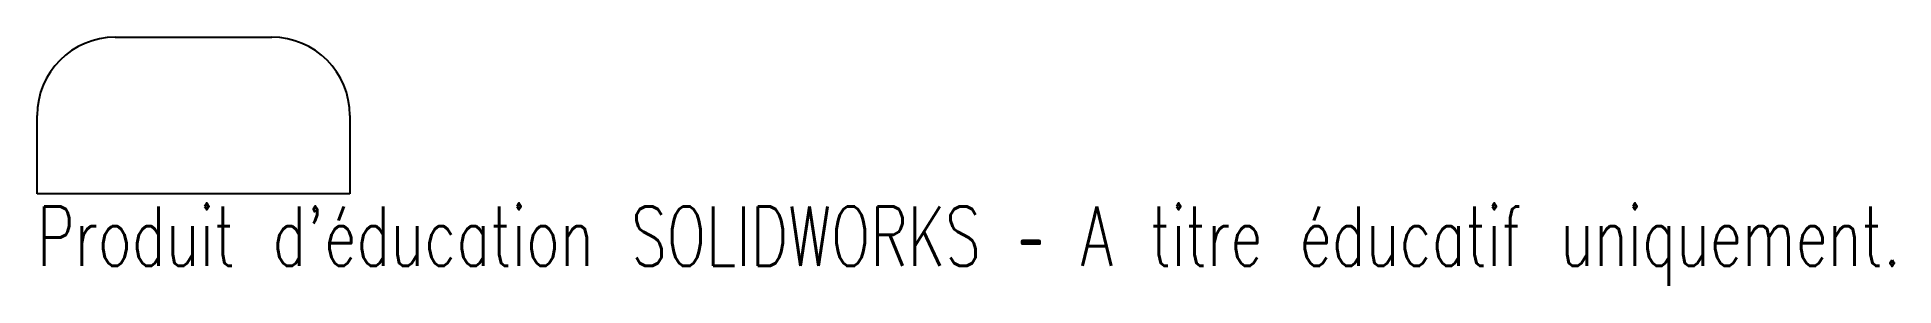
# Model space of a CAD drawing. Header units: inches. Extents: x -0.5 to 5.44, y -0.54 to 0.25.
import ezdxf

# ---------------------------------------------------------------- set-up
doc = ezdxf.new("R2010")
doc.units = ezdxf.units.IN
doc.header["$MEASUREMENT"] = 0
doc.styles.add('SLDTEXTSTYLE0', font='TXT', dxfattribs={"width": 0.7, "bigfont": 'bigfont'})

msp = doc.modelspace()

# ---------------------------------------------------------------- linework, layer by layer
at = {"color": 7, "linetype": 'Continuous', "lineweight": 25}
for p, q in [((-0.25, 0.25), (0.25, 0.25)), ((-0.5, -0.25), (-0.5, 0)), ((0.5, 0), (0.5, -0.25)), ((0.5, -0.25), (-0.5, -0.25))]:
    msp.add_line(p, q, dxfattribs=at)
for centre, start, end in [((-0.25, 0), 90, 180), ((0.25, 0), 0, 90)]:
    msp.add_arc(centre, 0.25, start, end, dxfattribs=at)

# ---------------------------------------------------------------- texts
at = {"color": 7, "linetype": 'Continuous', "insert": (-0.5, -0.2901), "char_height": 0.1903, "attachment_point": 1, "style": 'SLDTEXTSTYLE0'}
msp.add_mtext("Produit d'éducation SOLIDWORKS – A titre éducatif uniquement.", dxfattribs=at)

doc.saveas('drawing.dxf')
